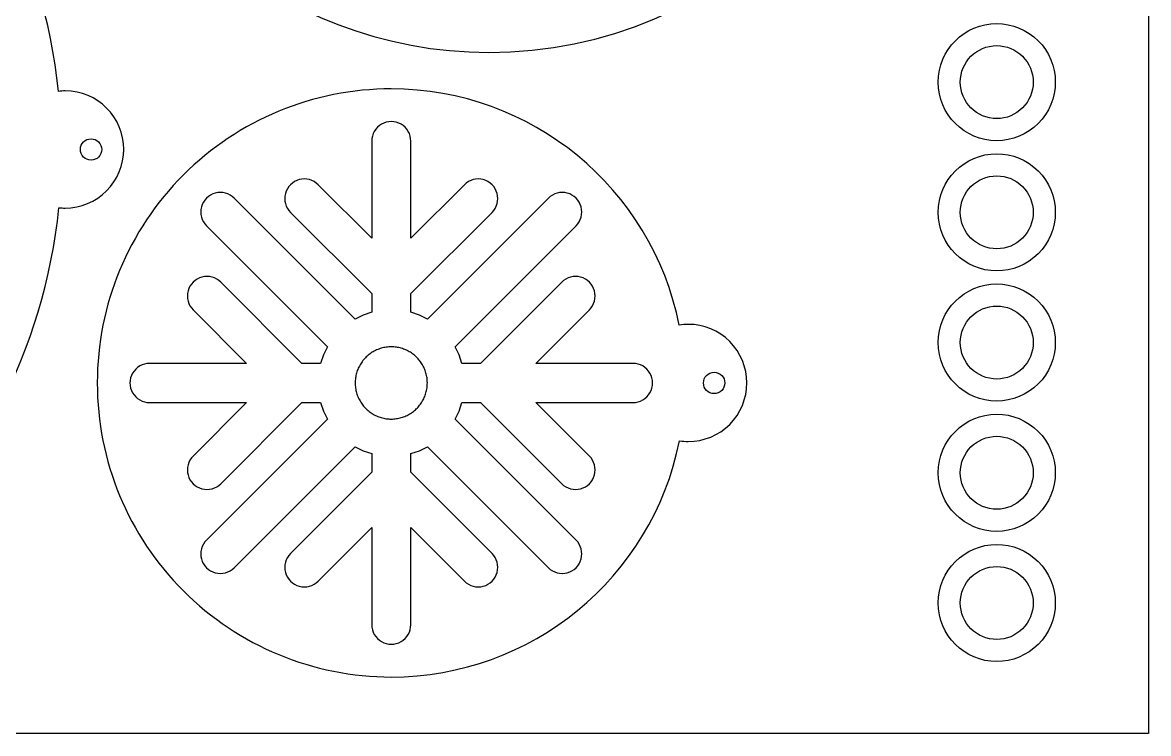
# Model space of a CAD drawing. Extents: x -10 to 300, y 40 to 641.
# Drawn here: x 149.9 to 299.8, y 40.2 to 134.8 of the extents above; entities that cross this region are included whole.
import ezdxf

# ---------------------------------------------------------------- set-up
doc = ezdxf.new("R2010")
doc.units = 0
doc.layers.add('Laag_1', color=7, linetype='CONTINUOUS')

msp = doc.modelspace()

# ---------------------------------------------------------------- linework, layer by layer
at = {"layer": 'Laag_1', "color": 1}
for p, q in [((299.83999, 639.840006), (299.83999, 40.160049)), ((198.357128, 121.513787), (198.034384, 121.404183)), ((198.691412, 121.580234), (198.357128, 121.513787)), ((199.03145, 121.602578), (198.691412, 121.580234)), ((199.371608, 121.580234), (199.03145, 121.602578)), ((199.705882, 121.513787), (199.371608, 121.580234)), ((200.028636, 121.404183), (199.705882, 121.513787)), ((279.640478, 122.0006), (279.640478, 122.0006)), ((196.624222, 119.994048), (196.51467, 119.671273)), ((196.774907, 120.29975), (196.624222, 119.994048)), ((196.96426, 120.583107), (196.774907, 120.29975)), ((197.188993, 120.839465), (196.96426, 120.583107)), ((197.445343, 121.064169), (197.188993, 120.839465)), ((197.728641, 121.253404), (197.445343, 121.064169)), ((198.034384, 121.404183), (197.728641, 121.253404)), ((200.334388, 121.253404), (200.028636, 121.404183)), ((200.617768, 121.064169), (200.334388, 121.253404)), ((200.874009, 120.839465), (200.617768, 121.064169)), ((201.098749, 120.583107), (200.874009, 120.839465)), ((201.288113, 120.29975), (201.098749, 120.583107)), ((201.438908, 119.994048), (201.288113, 120.29975)), ((201.548441, 119.671273), (201.438908, 119.994048)), ((196.448074, 119.33689), (196.425612, 118.996862)), ((196.425813, 118.996862), (196.425813, 106.070571)), ((196.51467, 119.671273), (196.448074, 119.33689)), ((201.614834, 119.33689), (201.548441, 119.671273)), ((201.637197, 118.996862), (201.614642, 119.33689)), ((201.637197, 106.070571), (201.637197, 118.996862)), ((279.640478, 119.058753), (279.640478, 119.058753)), ((163.420665, 117.888693), (163.420665, 117.888693)), ((159.066538, 116.466542), (159.066538, 116.466542)), ((187.116395, 113.93825), (186.782115, 113.871803)), ((187.456548, 113.960579), (187.116395, 113.93825)), ((187.796687, 113.93825), (187.456548, 113.960579)), ((188.130967, 113.871803), (187.796687, 113.93825)), ((210.266331, 113.93825), (209.932049, 113.871803)), ((210.606472, 113.960579), (210.266331, 113.93825)), ((210.946612, 113.93825), (210.606472, 113.960579)), ((211.280904, 113.871803), (210.946612, 113.93825)), ((185.199995, 112.657721), (185.049205, 112.352049)), ((185.389345, 112.941123), (185.199995, 112.657721)), ((185.614085, 113.197436), (185.389345, 112.941123)), ((185.870331, 113.422185), (185.614085, 113.197436)), ((186.153707, 113.611586), (185.870331, 113.422185)), ((186.45938, 113.762244), (186.153707, 113.611586)), ((186.782115, 113.871803), (186.45938, 113.762244)), ((188.453715, 113.762244), (188.130967, 113.871803)), ((188.759357, 113.611586), (188.453715, 113.762244)), ((189.042747, 113.422185), (188.759357, 113.611586)), ((189.299006, 113.197436), (189.042747, 113.422185)), ((196.425813, 106.070571), (189.299006, 113.197436)), ((208.764004, 113.197436), (201.637197, 106.070571)), ((209.020265, 113.422185), (208.764004, 113.197436)), ((209.303661, 113.611586), (209.020265, 113.422185)), ((209.609396, 113.762244), (209.303661, 113.611586)), ((209.932049, 113.871803), (209.609396, 113.762244)), ((211.603638, 113.762244), (211.280904, 113.871803)), ((211.909401, 113.611586), (211.603638, 113.762244)), ((212.192799, 113.422185), (211.909401, 113.611586)), ((212.44903, 113.197436), (212.192799, 113.422185)), ((212.67378, 112.941123), (212.44903, 113.197436)), ((212.863124, 112.657721), (212.67378, 112.941123)), ((213.013829, 112.352049), (212.863124, 112.657721)), ((174.209428, 111.157699), (174.019987, 110.874312)), ((174.434182, 111.414027), (174.209428, 111.157699)), ((174.690537, 111.638716), (174.434182, 111.414027)), ((174.973803, 111.828131), (174.690537, 111.638716)), ((175.279559, 111.97879), (174.973803, 111.828131)), ((175.602321, 112.088409), (175.279559, 111.97879)), ((175.936504, 112.154856), (175.602321, 112.088409)), ((176.276741, 112.17717), (175.936504, 112.154856)), ((176.616688, 112.154856), (176.276741, 112.17717)), ((176.951063, 112.088409), (176.616688, 112.154856)), ((177.273903, 111.97879), (176.951063, 112.088409)), ((177.579563, 111.828131), (177.273903, 111.97879)), ((177.862939, 111.638716), (177.579563, 111.828131)), ((178.119281, 111.414027), (177.862939, 111.638716)), ((194.218459, 95.314705), (178.119281, 111.414027)), ((184.873164, 111.695102), (184.850704, 111.354878)), ((184.850896, 111.354878), (184.873356, 111.014879)), ((184.939653, 112.029289), (184.873164, 111.695102)), ((184.873164, 111.014879), (184.939653, 110.680542)), ((185.049205, 112.352049), (184.939653, 112.029289)), ((219.943831, 111.414027), (203.84455, 95.314705)), ((213.123362, 112.029289), (213.013829, 112.352049)), ((213.189856, 111.695102), (213.123362, 112.029289)), ((213.123362, 110.680542), (213.189856, 111.014879)), ((213.212218, 111.354878), (213.189662, 111.695102)), ((213.189856, 111.014879), (213.212421, 111.354878)), ((220.20009, 111.638716), (219.943831, 111.414027)), ((220.483451, 111.828131), (220.20009, 111.638716)), ((220.789112, 111.97879), (220.483451, 111.828131)), ((221.111957, 112.088409), (220.789112, 111.97879)), ((221.446331, 112.154856), (221.111957, 112.088409)), ((221.786279, 112.17717), (221.446331, 112.154856)), ((222.126529, 112.154856), (221.786279, 112.17717)), ((222.460711, 112.088409), (222.126529, 112.154856)), ((222.783446, 111.97879), (222.460711, 112.088409)), ((223.089107, 111.828131), (222.783446, 111.97879)), ((223.372495, 111.638716), (223.089107, 111.828131)), ((223.628839, 111.414027), (223.372495, 111.638716)), ((223.853588, 111.157699), (223.628839, 111.414027)), ((224.043042, 110.874312), (223.853588, 111.157699)), ((173.670993, 109.571454), (173.693068, 109.231425)), ((173.693357, 109.911648), (173.671278, 109.571454)), ((173.759763, 110.24585), (173.693357, 109.911648)), ((173.869384, 110.56864), (173.759763, 110.24585)), ((174.019987, 110.874312), (173.869384, 110.56864)), ((184.939653, 110.680542), (185.049205, 110.357736)), ((185.049205, 110.357736), (185.199995, 110.05205)), ((185.199995, 110.05205), (185.389345, 109.768662)), ((185.389345, 109.768662), (185.614085, 109.512515)), ((185.614085, 109.512515), (196.425813, 98.700683)), ((201.637197, 98.700683), (212.44903, 109.512515)), ((212.44903, 109.512515), (212.67378, 109.768662)), ((212.67378, 109.768662), (212.863124, 110.05205)), ((212.863124, 110.05205), (213.013829, 110.357736)), ((213.013829, 110.357736), (213.123362, 110.680542)), ((224.193645, 110.56864), (224.043042, 110.874312)), ((224.30327, 110.24585), (224.193645, 110.56864)), ((224.369664, 109.911648), (224.30327, 110.24585)), ((224.369664, 109.231425), (224.392035, 109.571454)), ((224.392035, 109.571454), (224.369773, 109.911648)), ((173.693357, 109.231425), (173.759763, 108.897087)), ((173.759763, 108.897087), (173.869384, 108.574312)), ((173.869384, 108.574312), (174.019987, 108.268595)), ((174.019987, 108.268595), (174.209428, 107.985223)), ((174.209428, 107.985223), (174.434182, 107.728955)), ((223.628839, 107.728955), (223.853588, 107.985223)), ((223.853588, 107.985223), (224.043042, 108.268595)), ((224.043042, 108.268595), (224.193645, 108.574312)), ((224.193645, 108.574312), (224.30327, 108.897087)), ((224.30327, 108.897087), (224.369664, 109.231425)), ((174.434182, 107.728955), (190.533543, 91.629708)), ((207.529567, 91.629708), (223.628839, 107.728955)), ((279.640478, 104.669075), (279.640478, 104.669075)), ((172.907013, 100.458925), (172.65078, 100.234176)), ((173.190511, 100.648265), (172.907013, 100.458925)), ((173.496138, 100.798999), (173.190511, 100.648265)), ((173.818902, 100.908543), (173.496138, 100.798999)), ((174.153088, 100.97505), (173.818902, 100.908543)), ((174.49332, 100.997379), (174.153088, 100.97505)), ((174.833365, 100.97505), (174.49332, 100.997379)), ((175.167739, 100.908543), (174.833365, 100.97505)), ((175.490487, 100.798999), (175.167739, 100.908543)), ((175.796134, 100.648265), (175.490487, 100.798999)), ((176.079523, 100.458925), (175.796134, 100.648265)), ((176.335686, 100.234176), (176.079523, 100.458925)), ((221.983598, 100.458925), (221.727346, 100.234176)), ((222.266885, 100.648265), (221.983598, 100.458925)), ((222.572618, 100.798999), (222.266885, 100.648265)), ((222.895382, 100.908543), (222.572618, 100.798999)), ((223.229756, 100.97505), (222.895382, 100.908543)), ((223.569814, 100.997379), (223.229756, 100.97505)), ((223.909954, 100.97505), (223.569814, 100.997379)), ((224.244109, 100.908543), (223.909954, 100.97505)), ((224.566871, 100.798999), (224.244109, 100.908543)), ((224.872614, 100.648265), (224.566871, 100.798999)), ((225.156012, 100.458925), (224.872614, 100.648265)), ((225.4123, 100.234176), (225.156012, 100.458925)), ((279.640478, 101.727229), (279.640478, 101.727229)), ((171.976347, 99.066059), (171.909954, 98.731752)), ((172.085991, 99.388819), (171.976347, 99.066059)), ((172.236566, 99.694491), (172.085991, 99.388819)), ((172.426021, 99.977923), (172.236566, 99.694491)), ((172.65078, 100.234176), (172.426021, 99.977923)), ((187.14761, 89.422374), (176.335686, 100.234176)), ((221.727346, 100.234176), (210.915504, 89.422374)), ((225.637004, 99.977923), (225.4123, 100.234176)), ((225.826486, 99.694491), (225.637004, 99.977923)), ((225.97706, 99.388819), (225.826486, 99.694491)), ((226.086705, 99.066059), (225.97706, 99.388819)), ((226.153098, 98.731752), (226.086705, 99.066059)), ((171.909954, 98.731752), (171.887386, 98.391633)), ((171.887578, 98.391633), (171.910143, 98.051544)), ((171.909954, 98.051544), (171.976347, 97.717251)), ((171.976347, 97.717251), (172.085991, 97.394491)), ((196.425813, 98.700683), (196.425813, 96.229032)), ((201.637197, 96.229032), (201.637197, 98.700683)), ((225.97706, 97.394491), (226.086705, 97.717251)), ((226.086705, 97.717251), (226.153098, 98.051544)), ((226.153098, 98.051544), (226.175478, 98.391633)), ((226.175478, 98.391633), (226.153207, 98.731752)), ((172.085991, 97.394491), (172.236566, 97.08885)), ((172.236566, 97.08885), (172.426021, 96.805432)), ((172.426021, 96.805432), (172.65078, 96.549209)), ((172.65078, 96.549209), (179.777572, 89.422374)), ((196.425813, 96.229032), (195.292266, 95.84421)), ((202.770844, 95.84421), (201.637197, 96.229032)), ((218.285455, 89.422374), (225.4123, 96.549209)), ((225.4123, 96.549209), (225.637004, 96.805432)), ((225.637004, 96.805432), (225.826486, 97.08885)), ((225.826486, 97.08885), (225.97706, 97.394491)), ((195.292266, 95.84421), (194.218459, 95.314705)), ((203.84455, 95.314705), (202.770844, 95.84421)), ((190.533543, 91.629708), (190.004041, 90.556014)), ((197.858944, 91.475221), (197.697551, 91.431584)), ((198.022123, 91.513362), (197.858944, 91.475221)), ((198.186967, 91.545782), (198.022123, 91.513362)), ((198.353356, 91.572496), (198.186967, 91.545782)), ((198.521127, 91.593414), (198.353356, 91.572496)), ((198.69017, 91.60798), (198.521127, 91.593414)), ((198.860356, 91.61774), (198.69017, 91.60798)), ((199.031534, 91.620894), (198.860356, 91.61774)), ((199.202645, 91.618311), (199.031466, 91.621465)), ((199.372829, 91.608551), (199.202645, 91.618311)), ((199.541872, 91.593985), (199.372829, 91.608551)), ((199.709661, 91.573082), (199.541872, 91.593985)), ((199.876033, 91.546353), (199.709661, 91.573082)), ((200.040878, 91.513948), (199.876033, 91.546353)), ((200.20406, 91.475807), (200.040878, 91.513948)), ((200.365454, 91.432154), (200.20406, 91.475807)), ((208.059071, 90.556014), (207.529567, 91.629708)), ((190.004041, 90.556014), (189.619174, 89.422374)), ((195.468387, 90.038868), (195.357811, 89.912326)), ((195.582874, 90.161146), (195.468387, 90.038868)), ((195.701268, 90.279069), (195.582874, 90.161146)), ((195.823578, 90.392577), (195.701268, 90.279069)), ((195.949462, 90.501685), (195.823578, 90.392577)), ((196.078933, 90.606078), (195.949462, 90.501685)), ((196.211823, 90.705891), (196.078933, 90.606078)), ((196.347968, 90.801005), (196.211823, 90.705891)), ((196.487211, 90.891222), (196.347968, 90.801005)), ((196.629386, 90.976575), (196.487211, 90.891222)), ((196.774488, 91.057017), (196.629386, 90.976575)), ((196.922362, 91.132414), (196.774488, 91.057017)), ((197.072675, 91.20278), (196.922362, 91.132414)), ((197.225598, 91.267906), (197.072675, 91.20278)), ((197.3808, 91.327836), (197.225598, 91.267906)), ((197.538119, 91.382405), (197.3808, 91.327836)), ((197.697551, 91.431584), (197.538119, 91.382405)), ((200.52488, 91.382976), (200.365454, 91.432154)), ((200.682205, 91.328407), (200.52488, 91.382976)), ((200.837401, 91.268477), (200.682205, 91.328407)), ((200.990324, 91.203351), (200.837401, 91.268477)), ((201.140637, 91.132985), (200.990324, 91.203351)), ((201.288515, 91.057603), (201.140637, 91.132985)), ((201.433613, 90.977131), (201.288515, 91.057603)), ((201.575789, 90.891793), (201.433613, 90.977131)), ((201.715032, 90.801575), (201.575789, 90.891793)), ((201.851176, 90.706477), (201.715032, 90.801575)), ((201.984067, 90.606649), (201.851176, 90.706477)), ((202.113538, 90.502241), (201.984067, 90.606649)), ((202.239423, 90.393132), (202.113538, 90.502241)), ((202.361731, 90.279624), (202.239423, 90.393132)), ((202.480127, 90.161731), (202.361731, 90.279624)), ((202.594614, 90.039409), (202.480127, 90.161731)), ((202.705027, 89.912896), (202.594614, 90.039409)), ((208.443844, 89.422374), (208.059071, 90.556014)), ((165.008773, 88.659202), (164.784018, 88.402949)), ((165.265115, 88.88392), (165.008773, 88.659202)), ((165.548504, 89.073261), (165.265115, 88.88392)), ((165.854164, 89.223994), (165.548504, 89.073261)), ((166.176899, 89.333583), (165.854164, 89.223994)), ((166.511274, 89.400045), (166.176899, 89.333583)), ((166.851331, 89.422374), (166.511274, 89.400045)), ((179.777572, 89.422374), (166.851331, 89.422374)), ((189.619174, 89.422374), (187.14761, 89.422374)), ((194.513482, 88.44995), (194.459092, 88.291002)), ((194.57358, 88.607425), (194.513482, 88.44995)), ((194.639371, 88.763144), (194.57358, 88.607425)), ((194.710866, 88.917031), (194.639371, 88.763144)), ((194.788064, 89.068951), (194.710866, 88.917031)), ((194.870951, 89.218768), (194.788064, 89.068951)), ((194.958978, 89.364952), (194.870709, 89.218213)), ((195.051965, 89.507772), (194.958978, 89.364952)), ((195.149518, 89.646688), (195.051965, 89.507772)), ((195.251467, 89.781549), (195.149518, 89.646688)), ((195.357811, 89.912326), (195.251467, 89.781549)), ((202.811373, 89.78212), (202.705027, 89.912896)), ((202.913322, 89.647258), (202.811373, 89.78212)), ((203.010869, 89.508343), (202.913322, 89.647258)), ((203.103865, 89.365523), (203.010869, 89.508343)), ((203.192129, 89.218768), (203.103865, 89.365523)), ((203.275025, 89.069251), (203.192129, 89.219069)), ((203.352214, 88.917302), (203.275025, 89.069251)), ((203.423709, 88.763415), (203.352214, 88.917302)), ((203.489505, 88.607711), (203.423709, 88.763415)), ((203.549594, 88.45025), (203.489505, 88.607711)), ((203.603989, 88.291303), (203.549594, 88.45025)), ((210.915504, 89.422374), (208.443844, 89.422374)), ((231.211716, 89.422374), (218.285455, 89.422374)), ((231.551773, 89.400045), (231.211716, 89.422374)), ((231.886148, 89.333583), (231.551773, 89.400045)), ((232.208883, 89.223994), (231.886148, 89.333583)), ((232.514653, 89.073261), (232.208883, 89.223994)), ((232.797932, 88.88392), (232.514653, 89.073261)), ((233.054274, 88.659202), (232.797932, 88.88392)), ((233.279034, 88.402949), (233.054274, 88.659202)), ((164.267948, 87.156777), (164.245598, 86.816703)), ((164.334341, 87.4911), (164.267948, 87.156777)), ((164.443988, 87.81386), (164.334341, 87.4911)), ((164.594784, 88.119546), (164.443988, 87.81386)), ((164.784018, 88.402949), (164.594784, 88.119546)), ((194.230345, 86.982393), (194.227206, 86.816523)), ((194.238498, 87.148098), (194.230345, 86.982393)), ((194.253184, 87.313502), (194.238498, 87.148098)), ((194.273239, 87.478471), (194.253184, 87.313502)), ((194.299025, 87.642764), (194.273239, 87.478471)), ((194.330494, 87.806352), (194.299025, 87.642764)), ((194.367604, 87.969038), (194.330494, 87.806352)), ((194.410401, 88.130598), (194.367604, 87.969038)), ((194.459092, 88.291002), (194.410401, 88.130598)), ((203.652684, 88.130899), (203.603989, 88.291303)), ((203.69548, 87.969323), (203.652684, 88.130899)), ((203.73259, 87.806652), (203.69548, 87.969323)), ((203.764016, 87.643079), (203.73259, 87.806652)), ((203.789756, 87.478771), (203.764016, 87.643079)), ((203.809855, 87.313802), (203.789756, 87.478771)), ((203.824541, 87.148398), (203.809855, 87.313802)), ((203.832695, 86.982678), (203.824541, 87.148398)), ((203.835833, 86.816823), (203.832695, 86.982678)), ((233.468295, 88.119546), (233.279034, 88.402949)), ((233.619063, 87.81386), (233.468295, 88.119546)), ((233.728706, 87.4911), (233.619063, 87.81386)), ((233.795099, 87.156777), (233.728706, 87.4911)), ((233.817481, 86.816703), (233.795099, 87.156777)), ((279.640478, 87.337581), (279.640478, 87.337581)), ((164.245598, 86.816703), (164.267649, 86.476584)), ((164.267948, 86.476584), (164.334341, 86.142322)), ((164.334341, 86.142322), (164.443988, 85.819562)), ((164.443988, 85.819562), (164.594784, 85.51386)), ((164.594784, 85.51386), (164.784018, 85.230473)), ((194.227206, 86.816523), (194.230345, 86.650653)), ((194.230345, 86.650653), (194.238498, 86.484948)), ((194.238498, 86.484948), (194.253184, 86.319544)), ((194.253184, 86.319544), (194.273239, 86.154605)), ((194.273239, 86.154605), (194.299025, 85.990267)), ((194.299025, 85.990267), (194.330494, 85.826724)), ((194.330494, 85.826724), (194.367604, 85.664008)), ((194.367604, 85.664008), (194.410401, 85.502478)), ((194.410401, 85.502478), (194.459092, 85.342044)), ((203.603989, 85.342359), (203.652684, 85.502763)), ((203.652684, 85.502763), (203.69548, 85.664308)), ((203.69548, 85.664308), (203.73259, 85.82701)), ((203.73259, 85.82701), (203.764016, 85.990552)), ((203.764016, 85.990552), (203.789756, 86.154905)), ((203.789756, 86.154905), (203.809855, 86.319844)), ((203.809855, 86.319844), (203.824541, 86.485264)), ((203.824541, 86.485264), (203.832695, 86.650953)), ((203.832695, 86.650953), (203.835833, 86.816823)), ((233.279034, 85.230473), (233.468295, 85.51386)), ((233.468295, 85.51386), (233.619063, 85.819562)), ((233.619063, 85.819562), (233.728706, 86.142322)), ((233.728706, 86.142322), (233.795099, 86.476584)), ((233.795099, 86.476584), (233.817481, 86.816703)), ((246.372425, 86.816651), (246.372425, 86.816651)), ((164.784018, 85.230473), (165.008773, 84.97422)), ((165.008773, 84.97422), (165.265115, 84.749486)), ((165.265115, 84.749486), (165.548504, 84.560101)), ((165.548504, 84.560101), (165.854164, 84.409352)), ((165.854164, 84.409352), (166.176899, 84.299823)), ((166.176899, 84.299823), (166.511274, 84.233316)), ((166.511274, 84.233316), (166.851331, 84.211032)), ((166.851331, 84.211032), (179.777572, 84.211032)), ((179.777572, 84.211032), (172.65078, 77.084257)), ((176.335686, 73.399245), (187.14761, 84.211032)), ((187.14761, 84.211032), (189.619174, 84.211032)), ((189.619174, 84.211032), (190.004041, 83.077407)), ((194.459092, 85.342044), (194.513482, 85.183111)), ((194.513482, 85.183111), (194.57358, 85.02562)), ((194.57358, 85.02562), (194.639371, 84.869947)), ((194.639371, 84.869947), (194.710866, 84.71606)), ((194.710866, 84.71606), (194.788064, 84.564095)), ((194.788064, 84.564095), (194.870951, 84.414277)), ((194.870951, 84.414563), (194.95922, 84.267809)), ((194.95922, 84.267809), (195.052211, 84.125019)), ((195.052211, 84.125019), (195.14976, 83.986103)), ((195.14976, 83.986103), (195.251709, 83.851242)), ((202.811439, 83.851572), (202.913383, 83.986418)), ((202.913383, 83.986418), (203.010941, 84.125334)), ((203.010941, 84.125334), (203.103928, 84.268154)), ((203.103928, 84.268154), (203.192191, 84.414908)), ((203.192129, 84.414563), (203.275025, 84.564395)), ((203.275025, 84.564395), (203.352214, 84.71633)), ((203.352214, 84.71633), (203.423709, 84.870232)), ((203.423709, 84.870232), (203.489505, 85.025921)), ((203.489505, 85.025921), (203.549594, 85.183412)), ((203.549594, 85.183412), (203.603989, 85.342359)), ((208.059071, 83.077407), (208.443844, 84.211032)), ((208.443844, 84.211032), (210.915504, 84.211032)), ((210.915504, 84.211032), (221.727346, 73.399245)), ((225.4123, 77.084257), (218.285455, 84.211032)), ((218.285455, 84.211032), (231.211716, 84.211032)), ((231.211716, 84.211032), (231.551773, 84.233316)), ((231.551773, 84.233316), (231.886148, 84.299823)), ((231.886148, 84.299823), (232.208883, 84.409352)), ((232.208883, 84.409352), (232.514653, 84.560101)), ((232.514653, 84.560101), (232.797932, 84.749486)), ((232.797932, 84.749486), (233.054274, 84.97422)), ((233.054274, 84.97422), (233.279034, 85.230473)), ((242.018367, 85.394821), (242.018367, 85.394821)), ((279.640478, 84.395735), (279.640478, 84.395735)), ((190.004041, 83.077407), (190.533543, 82.003683)), ((195.251709, 83.851242), (195.358053, 83.720465)), ((195.358053, 83.720465), (195.468633, 83.593923)), ((195.468633, 83.593923), (195.583116, 83.471615)), ((195.583116, 83.471615), (195.701515, 83.353722)), ((195.701515, 83.353722), (195.82382, 83.240214)), ((195.82382, 83.240214), (195.949709, 83.131256)), ((195.949709, 83.131256), (196.079175, 83.026878)), ((196.079175, 83.026878), (196.212069, 82.927049)), ((196.212069, 82.927049), (196.348215, 82.831936)), ((196.348215, 82.831936), (196.487458, 82.741703)), ((196.487458, 82.741703), (196.629632, 82.656366)), ((196.629632, 82.656366), (196.77473, 82.575923)), ((196.77473, 82.575923), (196.922603, 82.500542)), ((196.922603, 82.500542), (197.072917, 82.430175)), ((200.990387, 82.430491), (201.140705, 82.500857)), ((201.140705, 82.500857), (201.288578, 82.576269)), ((201.288578, 82.576269), (201.433681, 82.656711)), ((201.433681, 82.656711), (201.575852, 82.742049)), ((201.575852, 82.742049), (201.715094, 82.832267)), ((201.715094, 82.832267), (201.851244, 82.927365)), ((201.851244, 82.927365), (201.98413, 83.027193)), ((201.98413, 83.027193), (202.1136, 83.131601)), ((202.1136, 83.131601), (202.23949, 83.240529)), ((202.23949, 83.240529), (202.361794, 83.354052)), ((202.361794, 83.354052), (202.480188, 83.47196)), ((202.480188, 83.47196), (202.594676, 83.594268)), ((202.594676, 83.594268), (202.705095, 83.72081)), ((202.705095, 83.72081), (202.811439, 83.851572)), ((207.529567, 82.003683), (208.059071, 83.077407)), ((190.533543, 82.003683), (174.434182, 65.904466)), ((197.072917, 82.430175), (197.22584, 82.36502)), ((197.22584, 82.36502), (197.381042, 82.305105)), ((197.381042, 82.305105), (197.538365, 82.250551)), ((197.538365, 82.250551), (197.697798, 82.201372)), ((197.697798, 82.201372), (197.859185, 82.15772)), ((197.859185, 82.15772), (198.022365, 82.119579)), ((198.022365, 82.119579), (198.187214, 82.087173)), ((198.187214, 82.087173), (198.353597, 82.060444)), ((198.353597, 82.060444), (198.521369, 82.039542)), ((198.521369, 82.039542), (198.690412, 82.024976)), ((198.690412, 82.024976), (198.8606, 82.015215)), ((198.8606, 82.015215), (199.03178, 82.012062)), ((199.03145, 82.012482), (199.03145, 82.012482)), ((199.031534, 82.012452), (199.202708, 82.015606)), ((199.202708, 82.015606), (199.372897, 82.025366)), ((199.372897, 82.025366), (199.54194, 82.039932)), ((199.54194, 82.039932), (199.709725, 82.060835)), ((199.709725, 82.060835), (199.876104, 82.087504)), ((199.876104, 82.087504), (200.040939, 82.119924)), ((200.040939, 82.119924), (200.204127, 82.15802)), ((200.204127, 82.15802), (200.365515, 82.201703)), ((200.365515, 82.201703), (200.524952, 82.250881)), ((200.524952, 82.250881), (200.682266, 82.305435)), ((200.682266, 82.305435), (200.837469, 82.365365)), ((200.837469, 82.365365), (200.990387, 82.430491)), ((223.628839, 65.904466), (207.529567, 82.003683)), ((178.119281, 62.219394), (194.218459, 78.318671)), ((194.218459, 78.318671), (195.292266, 77.789197)), ((202.770844, 77.789197), (203.84455, 78.318671)), ((203.84455, 78.318671), (219.943831, 62.219394)), ((172.236566, 76.544572), (172.085991, 76.238885)), ((172.426021, 76.827959), (172.236566, 76.544572)), ((172.65078, 77.084257), (172.426021, 76.827959)), ((195.292266, 77.789197), (196.425813, 77.404404)), ((196.425813, 77.404404), (196.425813, 74.932784)), ((201.637197, 77.404404), (202.770844, 77.789197)), ((201.637197, 74.932784), (201.637197, 77.404404)), ((225.637004, 76.827959), (225.4123, 77.084257)), ((225.826486, 76.544572), (225.637004, 76.827959)), ((225.97706, 76.238885), (225.826486, 76.544572)), ((171.909954, 75.581833), (171.887386, 75.241744)), ((171.887578, 75.241744), (171.910143, 74.90164)), ((171.976347, 75.91614), (171.909954, 75.581833)), ((172.085991, 76.238885), (171.976347, 75.91614)), ((226.086705, 75.91614), (225.97706, 76.238885)), ((226.153098, 75.581833), (226.086705, 75.91614)), ((226.153098, 74.90164), (226.175478, 75.241744)), ((226.175478, 75.241744), (226.153207, 75.581833)), ((171.909954, 74.90164), (171.976347, 74.567347)), ((171.976347, 74.567347), (172.085991, 74.244587)), ((172.085991, 74.244587), (172.236566, 73.938931)), ((172.236566, 73.938931), (172.426021, 73.655513)), ((172.426021, 73.655513), (172.65078, 73.399245)), ((196.425813, 74.932784), (185.614085, 64.120877)), ((212.44903, 64.120877), (201.637197, 74.932784)), ((225.4123, 73.399245), (225.637004, 73.655513)), ((225.637004, 73.655513), (225.826486, 73.938931)), ((225.826486, 73.938931), (225.97706, 74.244587)), ((225.97706, 74.244587), (226.086705, 74.567347)), ((226.086705, 74.567347), (226.153098, 74.90164)), ((172.65078, 73.399245), (172.907013, 73.174496)), ((172.907013, 73.174496), (173.190511, 72.985141)), ((173.190511, 72.985141), (173.496138, 72.834438)), ((173.496138, 72.834438), (173.818902, 72.724849)), ((173.818902, 72.724849), (174.153088, 72.658357)), ((174.153088, 72.658357), (174.49332, 72.636102)), ((174.49332, 72.636102), (174.833365, 72.658357)), ((174.833365, 72.658357), (175.167739, 72.724849)), ((175.167739, 72.724849), (175.490487, 72.834438)), ((175.490487, 72.834438), (175.796134, 72.985141)), ((175.796134, 72.985141), (176.079523, 73.174496)), ((176.079523, 73.174496), (176.335686, 73.399245)), ((221.727346, 73.399245), (221.983598, 73.174496)), ((221.983598, 73.174496), (222.266885, 72.985141)), ((222.266885, 72.985141), (222.572618, 72.834438)), ((222.572618, 72.834438), (222.895382, 72.724849)), ((222.895382, 72.724849), (223.229756, 72.658357)), ((223.229756, 72.658357), (223.569814, 72.636102)), ((223.569814, 72.636102), (223.909954, 72.658357)), ((223.909954, 72.658357), (224.244109, 72.724849)), ((224.244109, 72.724849), (224.566871, 72.834438)), ((224.566871, 72.834438), (224.872614, 72.985141)), ((224.872614, 72.985141), (225.156012, 73.174496)), ((225.156012, 73.174496), (225.4123, 73.399245)), ((279.640478, 70.006088), (279.640478, 70.006088)), ((189.299006, 60.435985), (196.425813, 67.56282)), ((196.425813, 67.56282), (196.425813, 54.636485)), ((201.637197, 54.636485), (201.637197, 67.56282)), ((201.637197, 67.56282), (208.764004, 60.435985)), ((279.640478, 67.064241), (279.640478, 67.064241)), ((173.759763, 64.736289), (173.693357, 64.401997)), ((173.869384, 65.059079), (173.759763, 64.736289)), ((174.019987, 65.364751), (173.869384, 65.059079)), ((174.209428, 65.648138), (174.019987, 65.364751)), ((174.434182, 65.904466), (174.209428, 65.648138)), ((223.853588, 65.648138), (223.628839, 65.904466)), ((224.043042, 65.364751), (223.853588, 65.648138)), ((224.193645, 65.059079), (224.043042, 65.364751)), ((224.30327, 64.736289), (224.193645, 65.059079)), ((224.369664, 64.401997), (224.30327, 64.736289)), ((173.670993, 64.061953), (173.693068, 63.721714)), ((173.693357, 64.401997), (173.671278, 64.061953)), ((173.693357, 63.721714), (173.759763, 63.387541)), ((173.759763, 63.387541), (173.869384, 63.064751)), ((173.869384, 63.064751), (174.019987, 62.759095)), ((185.049205, 63.275685), (184.939653, 62.95288)), ((185.199995, 63.581341), (185.049205, 63.275685)), ((185.389345, 63.864699), (185.199995, 63.581341)), ((185.614085, 64.120877), (185.389345, 63.864699)), ((212.67378, 63.864699), (212.44903, 64.120877)), ((212.863124, 63.581341), (212.67378, 63.864699)), ((213.013829, 63.275685), (212.863124, 63.581341)), ((213.123362, 62.95288), (213.013829, 63.275685)), ((224.043042, 62.759095), (224.193645, 63.064751)), ((224.193645, 63.064751), (224.30327, 63.387541)), ((224.30327, 63.387541), (224.369664, 63.721714)), ((224.369664, 63.721714), (224.392035, 64.061953)), ((224.392035, 64.061953), (224.369773, 64.401997)), ((174.019987, 62.759095), (174.209428, 62.475722)), ((174.209428, 62.475722), (174.434182, 62.219394)), ((174.434182, 62.219394), (174.690537, 61.994645)), ((174.690537, 61.994645), (174.973803, 61.805245)), ((174.973803, 61.805245), (175.279559, 61.654587)), ((175.279559, 61.654587), (175.602321, 61.545013)), ((175.602321, 61.545013), (175.936504, 61.478566)), ((175.936504, 61.478566), (176.276741, 61.456237)), ((176.276741, 61.456237), (176.616688, 61.478566)), ((176.616688, 61.478566), (176.951063, 61.545013)), ((176.951063, 61.545013), (177.273903, 61.654587)), ((177.273903, 61.654587), (177.579563, 61.805245)), ((177.579563, 61.805245), (177.862939, 61.994645)), ((177.862939, 61.994645), (178.119281, 62.219394)), ((184.873164, 62.618542), (184.850704, 62.278513)), ((184.850896, 62.278513), (184.873356, 61.938289)), ((184.939653, 62.95288), (184.873164, 62.618542)), ((184.873164, 61.938289), (184.939653, 61.604117)), ((184.939653, 61.604117), (185.049205, 61.281312)), ((213.013829, 61.281312), (213.123362, 61.604117)), ((213.189856, 62.618542), (213.123362, 62.95288)), ((213.123362, 61.604117), (213.189856, 61.938289)), ((213.212218, 62.278513), (213.189662, 62.618542)), ((213.189856, 61.938289), (213.212421, 62.278513)), ((219.943831, 62.219394), (220.20009, 61.994645)), ((220.20009, 61.994645), (220.483451, 61.805245)), ((220.483451, 61.805245), (220.789112, 61.654587)), ((220.789112, 61.654587), (221.111957, 61.545013)), ((221.111957, 61.545013), (221.446331, 61.478566)), ((221.446331, 61.478566), (221.786279, 61.456237)), ((221.786279, 61.456237), (222.126529, 61.478566)), ((222.126529, 61.478566), (222.460711, 61.545013)), ((222.460711, 61.545013), (222.783446, 61.654587)), ((222.783446, 61.654587), (223.089107, 61.805245)), ((223.089107, 61.805245), (223.372495, 61.994645)), ((223.372495, 61.994645), (223.628839, 62.219394)), ((223.628839, 62.219394), (223.853588, 62.475722)), ((223.853588, 62.475722), (224.043042, 62.759095)), ((185.049205, 61.281312), (185.199995, 60.97567)), ((185.199995, 60.97567), (185.389345, 60.692268)), ((185.389345, 60.692268), (185.614085, 60.435985)), ((185.614085, 60.435985), (185.870331, 60.211206)), ((185.870331, 60.211206), (186.153707, 60.021851)), ((186.153707, 60.021851), (186.45938, 59.871177)), ((188.453715, 59.871177), (188.759357, 60.021851)), ((188.759357, 60.021851), (189.042747, 60.211206)), ((189.042747, 60.211206), (189.299006, 60.435985)), ((208.764004, 60.435985), (209.020265, 60.211206)), ((209.020265, 60.211206), (209.303661, 60.021851)), ((209.303661, 60.021851), (209.609396, 59.871177)), ((211.603638, 59.871177), (211.909401, 60.021851)), ((211.909401, 60.021851), (212.192799, 60.211206)), ((212.192799, 60.211206), (212.44903, 60.435985)), ((212.44903, 60.435985), (212.67378, 60.692268)), ((212.67378, 60.692268), (212.863124, 60.97567)), ((212.863124, 60.97567), (213.013829, 61.281312)), ((186.45938, 59.871177), (186.782115, 59.761558)), ((186.782115, 59.761558), (187.116395, 59.695126)), ((187.116395, 59.695126), (187.456548, 59.672797)), ((187.456548, 59.672797), (187.796687, 59.695126)), ((187.796687, 59.695126), (188.130967, 59.761558)), ((188.130967, 59.761558), (188.453715, 59.871177)), ((209.609396, 59.871177), (209.932049, 59.761558)), ((209.932049, 59.761558), (210.266331, 59.695126)), ((210.266331, 59.695126), (210.606472, 59.672797)), ((210.606472, 59.672797), (210.946612, 59.695126)), ((210.946612, 59.695126), (211.280904, 59.761558)), ((211.280904, 59.761558), (211.603638, 59.871177)), ((196.425813, 54.636485), (196.448387, 54.296486)), ((196.448074, 54.296486), (196.51467, 53.962133)), ((201.548441, 53.962133), (201.614834, 54.296486)), ((201.614834, 54.296486), (201.637408, 54.636485)), ((196.51467, 53.962133), (196.624222, 53.639343)), ((196.624222, 53.639343), (196.774907, 53.333702)), ((196.774907, 53.333702), (196.96426, 53.050314)), ((196.96426, 53.050314), (197.188993, 52.793971)), ((197.188993, 52.793971), (197.445343, 52.569282)), ((197.445343, 52.569282), (197.728641, 52.380002)), ((200.334388, 52.380002), (200.617768, 52.569282)), ((200.617768, 52.569282), (200.874009, 52.793971)), ((200.874009, 52.793971), (201.098749, 53.050314)), ((201.098749, 53.050314), (201.288113, 53.333702)), ((201.288113, 53.333702), (201.438908, 53.639343)), ((201.438908, 53.639343), (201.548441, 53.962133)), ((279.640478, 52.674538), (279.640478, 52.674538)), ((197.728641, 52.380002), (198.034384, 52.229179)), ((198.034384, 52.229179), (198.357128, 52.119605)), ((198.357128, 52.119605), (198.691412, 52.053128)), ((198.691412, 52.053128), (199.03145, 52.030843)), ((199.03145, 52.030843), (199.371608, 52.053128)), ((199.371608, 52.053128), (199.705882, 52.119605)), ((199.705882, 52.119605), (200.028636, 52.229179)), ((200.028636, 52.229179), (200.334388, 52.380002)), ((279.640478, 49.732691), (279.640478, 49.732691)), ((299.83999, 40.160049), (0.160025, 40.160049))]:
    msp.add_line(p, q, dxfattribs=at)
for points in [[(154.722992, 125.622072), (150.764272, 163.770143), (118.636145, 192.768917), (80.283295, 192.81117)], [(212.018292, 130.804136), (243.206561, 130.804152), (268.48964, 156.087278), (268.489642, 187.275589)], [(156.137167, 179.583269), (159.977287, 151.65449), (183.826802, 130.836035), (212.018292, 130.804136)], [(271.844574, 126.854648), (271.844574, 131.160201), (275.334919, 134.650542), (279.640478, 134.650543)], [(279.640478, 134.650543), (281.708083, 134.650547), (283.691005, 133.829197), (285.153024, 132.367183)], [(285.153024, 132.367183), (286.615043, 130.905169), (287.436396, 128.92225), (287.436396, 126.854648)], [(274.786435, 126.854648), (274.786435, 129.53546), (276.959662, 131.70869), (279.640478, 131.708696)], [(279.640478, 131.708696), (280.927854, 131.708697), (282.162502, 131.19729), (283.072815, 130.286979)], [(283.072815, 130.286979), (283.983127, 129.376669), (284.494535, 128.142022), (284.494535, 126.854648)], [(199.031629, 125.957536), (188.650782, 125.957618), (178.695083, 121.833884), (171.354715, 114.493527)], [(237.368257, 94.513261), (233.704048, 112.784305), (217.666489, 125.938551), (199.031629, 125.957536)], [(279.640478, 119.058753), (275.334919, 119.058755), (271.844574, 122.549095), (271.844574, 126.854648)], [(279.640478, 122.0006), (276.959662, 122.000606), (274.786435, 124.173836), (274.786435, 126.854648)], [(284.494535, 126.854648), (284.494535, 125.567274), (283.983127, 124.332627), (283.072815, 123.422317)], [(287.436396, 126.854648), (287.436396, 124.787046), (286.615042, 122.804128), (285.153024, 121.342113)], [(155.624596, 125.684233), (155.323112, 125.680965), (155.022071, 125.660209), (154.722992, 125.622072)], [(163.420665, 117.888693), (163.420463, 122.194178), (159.930075, 125.684329), (155.624596, 125.684233)], [(283.072815, 123.422317), (282.162502, 122.512006), (280.927854, 122.000599), (279.640478, 122.0006)], [(285.153024, 121.342113), (283.691005, 119.880099), (281.708083, 119.05875), (279.640478, 119.058753)], [(157.644647, 117.888435), (157.644646, 118.673726), (158.281249, 119.310331), (159.066538, 119.310332)], [(159.066538, 119.310332), (159.443648, 119.310332), (159.805313, 119.160525), (160.07197, 118.893868)], [(160.07197, 118.893868), (160.338627, 118.627211), (160.488433, 118.265546), (160.488432, 117.888435)], [(159.066538, 116.466542), (158.28125, 116.466543), (157.644648, 117.103146), (157.644647, 117.888435)], [(160.488432, 117.888435), (160.488432, 117.103145), (159.851828, 116.466541), (159.066538, 116.466542)], [(161.1373, 112.375981), (162.599357, 113.838039), (163.420711, 115.82103), (163.420665, 117.888693)], [(271.844574, 109.523123), (271.844574, 113.828677), (275.334919, 117.319017), (279.640478, 117.319019)], [(279.640478, 117.319019), (281.708083, 117.319022), (283.691005, 116.497673), (285.153024, 115.035658)], [(171.354715, 114.493527), (164.014347, 107.153169), (159.890608, 97.197484), (159.890689, 86.816651)], [(274.786435, 109.523123), (274.786435, 112.203935), (276.959662, 114.377165), (279.640478, 114.377171)], [(279.640478, 114.377171), (280.927854, 114.377172), (282.162502, 113.865765), (283.072815, 112.955455)], [(285.153024, 115.035658), (286.615043, 113.573644), (287.436396, 111.590726), (287.436396, 109.523123)], [(283.072815, 112.955455), (283.983127, 112.045144), (284.494535, 110.810497), (284.494535, 109.523123)], [(155.624596, 110.092613), (157.692256, 110.092567), (159.675244, 110.913922), (161.1373, 112.375981)], [(80.283295, 42.965675), (118.656984, 42.972261), (150.822455, 71.97167), (154.791097, 110.139639)], [(154.791097, 110.139639), (155.067891, 110.109088), (155.346122, 110.09339), (155.624596, 110.092613)], [(279.640478, 101.727229), (275.334919, 101.72723), (271.844574, 105.21757), (271.844574, 109.523123)], [(279.640478, 104.669075), (276.959662, 104.669082), (274.786435, 106.842311), (274.786435, 109.523123)], [(284.494535, 109.523123), (284.494535, 108.235749), (283.983127, 107.001103), (283.072815, 106.090792)], [(287.436396, 109.523123), (287.436396, 107.455521), (286.615042, 105.472603), (285.153024, 104.010589)], [(283.072815, 106.090792), (282.162502, 105.180481), (280.927854, 104.669074), (279.640478, 104.669075)], [(285.153024, 104.010589), (283.691005, 102.548575), (281.708083, 101.727225), (279.640478, 101.727229)], [(271.844574, 92.19163), (271.844574, 96.497183), (275.334919, 99.987524), (279.640478, 99.987525)], [(279.640478, 99.987525), (281.708083, 99.987528), (283.691005, 99.166179), (285.153024, 97.704165)], [(285.153024, 97.704165), (286.615043, 96.24215), (287.436396, 94.259232), (287.436396, 92.19163)], [(274.786435, 92.19163), (274.786435, 94.872442), (276.959662, 97.045671), (279.640478, 97.045678)], [(279.640478, 97.045678), (280.927854, 97.045678), (282.162502, 96.534272), (283.072815, 95.623961)], [(238.576345, 94.61272), (238.171678, 94.610972), (237.767761, 94.577719), (237.368257, 94.513261)], [(244.089057, 92.329355), (242.626999, 93.791412), (240.644008, 94.612766), (238.576345, 94.61272)], [(283.072815, 95.623961), (283.983127, 94.71365), (284.494535, 93.479004), (284.494535, 92.19163)], [(246.372425, 86.816651), (246.372471, 88.884311), (245.551116, 90.867299), (244.089057, 92.329355)], [(279.640478, 84.395735), (275.334919, 84.395736), (271.844574, 87.886077), (271.844574, 92.19163)], [(279.640478, 87.337581), (276.959662, 87.337588), (274.786435, 89.510817), (274.786435, 92.19163)], [(284.494535, 92.19163), (284.494535, 90.904255), (283.983127, 89.669609), (283.072815, 88.759298)], [(287.436396, 92.19163), (287.436396, 90.124028), (286.615042, 88.141109), (285.153024, 86.679095)], [(283.072815, 88.759298), (282.162502, 87.848987), (280.927854, 87.337581), (279.640478, 87.337581)], [(240.596474, 86.816713), (240.596473, 87.602002), (241.233076, 88.238606), (242.018367, 88.238607)], [(242.018367, 88.238607), (242.395478, 88.238607), (242.757143, 88.088801), (243.0238, 87.822144)], [(243.0238, 87.822144), (243.290457, 87.555487), (243.440264, 87.193823), (243.440263, 86.816713)], [(159.890689, 86.816651), (159.89075, 76.43591), (164.014553, 66.480363), (171.354905, 59.140122)], [(242.018367, 85.394821), (241.233077, 85.394822), (240.596475, 86.031424), (240.596474, 86.816713)], [(243.440263, 86.816713), (243.440262, 86.031423), (242.803658, 85.394821), (242.018367, 85.394821)], [(244.089057, 81.303946), (245.551116, 82.766003), (246.372471, 84.74899), (246.372425, 86.816651)], [(285.153024, 86.679095), (283.691005, 85.217081), (281.708083, 84.395732), (279.640478, 84.395735)], [(271.844574, 74.860136), (271.844574, 79.165689), (275.334919, 82.65603), (279.640478, 82.656031)], [(279.640478, 82.656031), (281.708083, 82.656035), (283.691005, 81.834685), (285.153024, 80.372671)], [(238.576345, 79.020581), (240.644008, 79.020535), (242.626999, 79.84189), (244.089057, 81.303946)], [(274.786435, 74.860136), (274.786435, 77.540948), (276.959662, 79.714177), (279.640478, 79.714184)], [(279.640478, 79.714184), (280.927854, 79.714185), (282.162502, 79.202778), (283.072815, 78.292467)], [(285.153024, 80.372671), (286.615043, 78.910657), (287.436396, 76.927738), (287.436396, 74.860136)], [(199.031629, 47.676303), (217.679569, 47.678199), (233.736631, 60.835744), (237.403933, 79.119498)], [(237.403933, 79.119498), (237.791687, 79.05704), (238.183607, 79.023974), (238.576345, 79.020581)], [(283.072815, 78.292467), (283.983127, 77.382157), (284.494535, 76.14751), (284.494535, 74.860136)], [(279.640478, 67.064241), (275.334919, 67.064242), (271.844574, 70.554583), (271.844574, 74.860136)], [(279.640478, 70.006088), (276.959662, 70.006094), (274.786435, 72.179324), (274.786435, 74.860136)], [(284.494535, 74.860136), (284.494535, 73.572762), (283.983127, 72.338115), (283.072815, 71.427804)], [(287.436396, 74.860136), (287.436396, 72.792534), (286.615042, 70.809616), (285.153024, 69.347601)], [(283.072815, 71.427804), (282.162502, 70.517494), (280.927854, 70.006087), (279.640478, 70.006088)], [(285.153024, 69.347601), (283.691005, 67.885587), (281.708083, 67.064238), (279.640478, 67.064241)], [(271.844574, 57.528586), (271.844574, 61.834139), (275.334919, 65.32448), (279.640478, 65.324481)], [(279.640478, 65.324481), (281.708083, 65.324484), (283.691005, 64.503135), (285.153024, 63.041121)], [(285.153024, 63.041121), (286.615043, 61.579106), (287.436396, 59.596188), (287.436396, 57.528586)], [(274.786435, 57.528586), (274.786435, 60.209398), (276.959662, 62.382627), (279.640478, 62.382634)], [(279.640478, 62.382634), (280.927854, 62.382635), (282.162502, 61.871228), (283.072815, 60.960917)], [(283.072815, 60.960917), (283.983127, 60.050607), (284.494535, 58.81596), (284.494535, 57.528586)], [(171.354905, 59.140122), (178.695258, 51.79988), (188.650875, 47.676221), (199.031629, 47.676303)], [(279.640478, 49.732691), (275.334919, 49.732692), (271.844574, 53.223033), (271.844574, 57.528586)], [(279.640478, 52.674538), (276.959662, 52.674544), (274.786435, 54.847774), (274.786435, 57.528586)], [(284.494535, 57.528586), (284.494535, 56.241212), (283.983127, 55.006565), (283.072815, 54.096254)], [(287.436396, 57.528586), (287.436396, 55.460984), (286.615042, 53.478065), (285.153024, 52.016051)], [(283.072815, 54.096254), (282.162502, 53.185944), (280.927854, 52.674537), (279.640478, 52.674538)], [(285.153024, 52.016051), (283.691005, 50.554037), (281.708083, 49.732688), (279.640478, 49.732691)]]:
    msp.add_open_spline(points, degree=3, dxfattribs=at)

doc.saveas('drawing.dxf')
